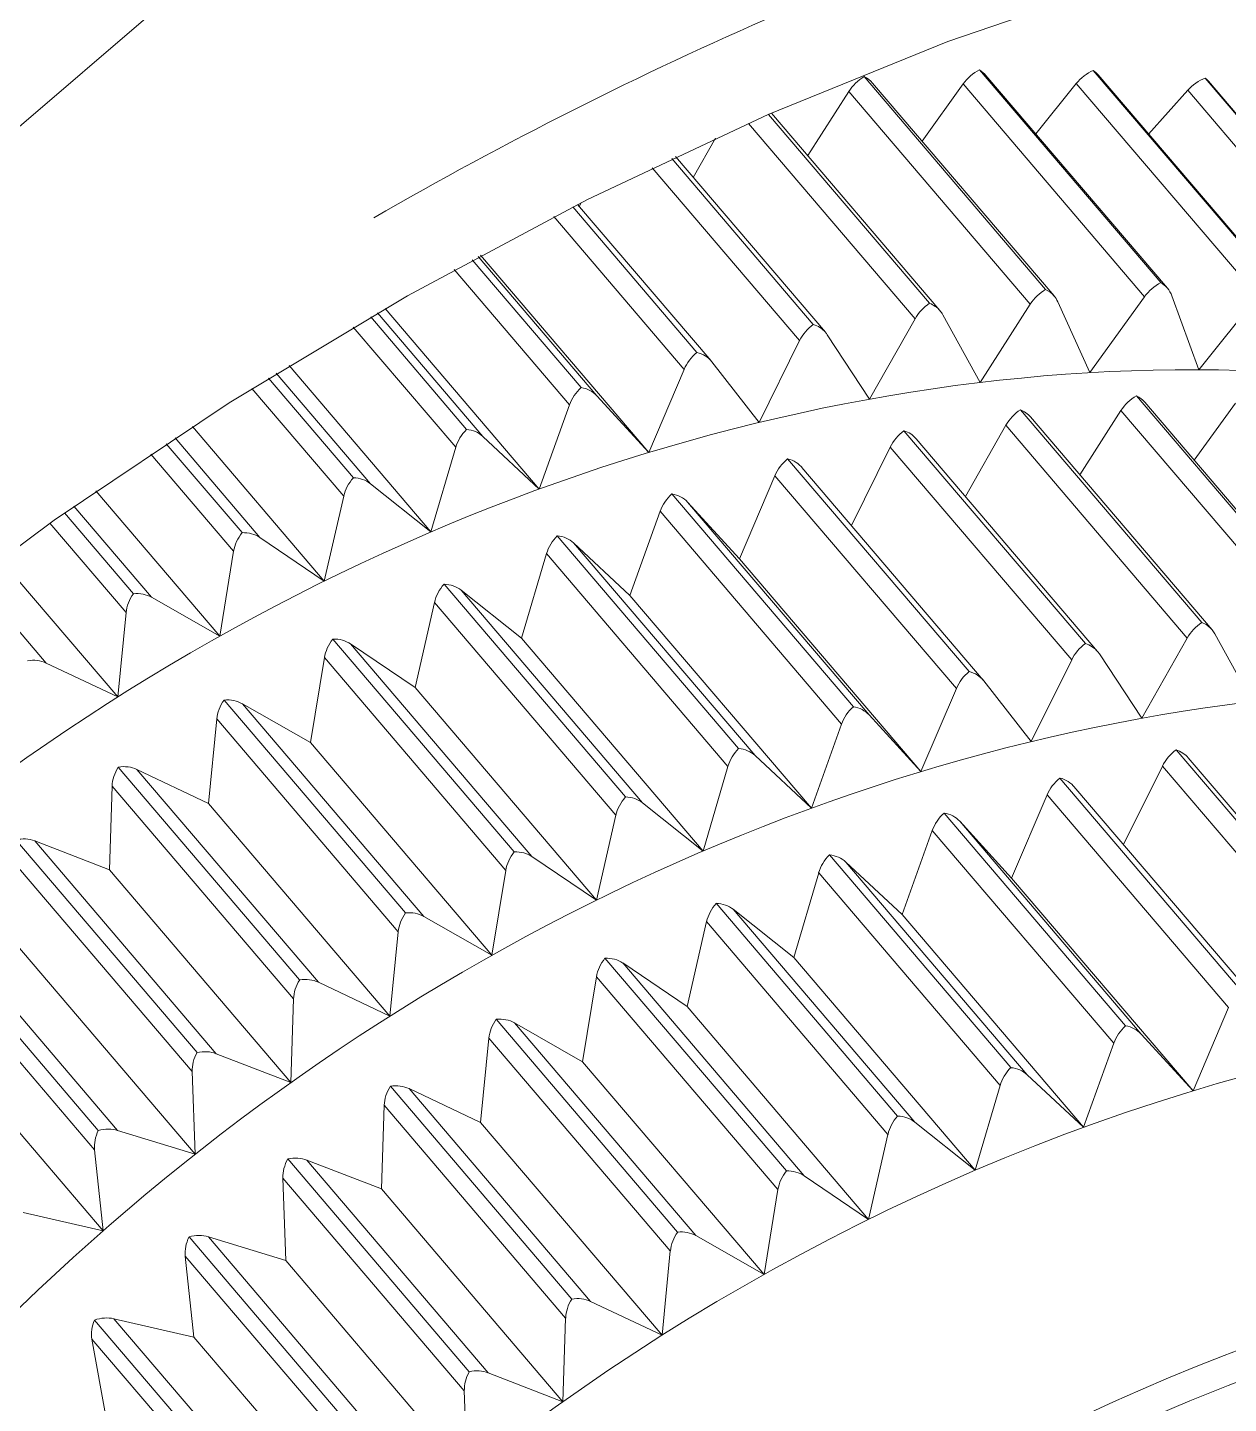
# Model space of a CAD drawing. Header units: metres. Extents: x 2999 to 3109, y 1752 to 1796.
# Drawn here: x 3012.03899 to 3012.04404, y 1761.80537 to 1761.81116 of the extents above; entities that cross this region are included whole.
import ezdxf

# ---------------------------------------------------------------- set-up
doc = ezdxf.new("R2010")
doc.units = ezdxf.units.M
doc.layers.add('PAREDES', color=7, linetype='Continuous')

msp = doc.modelspace()

# ---------------------------------------------------------------- linework, layer by layer
at = {"layer": 'PAREDES', "color": 253, "lineweight": 0}
for p, q in [((3012.000831879624, 1761.778082338262), (3012.130200038639, 1761.888907971856)), ((3012.04327262641, 1761.810057694078), (3012.042509642146, 1761.810952275432)), ((3012.043756806896, 1761.810086067722), (3012.042993868983, 1761.810980688783)), ((3012.043784505624, 1761.810063022272), (3012.04302152136, 1761.810957603625)), ((3012.04423543142, 1761.810083964041), (3012.043472493507, 1761.810978585102)), ((3012.044255955247, 1761.810065541368), (3012.043493017334, 1761.810960162429)), ((3012.044706480914, 1761.81005158219), (3012.043943463585, 1761.810946295954)), ((3012.042272122193, 1761.810620211021), (3012.042444841024, 1761.81089001145)), ((3012.043207778936, 1761.809995390388), (3012.042444841024, 1761.81089001145)), ((3012.043307771659, 1761.810030740744), (3012.042544787394, 1761.810925322098)), ((3012.042752981716, 1761.810681262284), (3012.042925897726, 1761.810921656267)), ((3012.043688835639, 1761.810027035206), (3012.042925897726, 1761.810921656267)), ((3012.043231462825, 1761.810711504349), (3012.043401564096, 1761.81092328712)), ((3012.04416450201, 1761.810028666058), (3012.043401564096, 1761.81092328712)), ((3012.043705612578, 1761.810710871549), (3012.043869966608, 1761.810894745638)), ((3012.044632904521, 1761.810000124577), (3012.043869966608, 1761.810894745638)), ((3012.044720247001, 1761.810038139665), (3012.043957309088, 1761.810932760726)), ((3012.042784730425, 1761.80999913389), (3012.042107567846, 1761.810793159251)), ((3012.042827785708, 1761.809968669751), (3012.042120061411, 1761.810798557819)), ((3012.042723443673, 1761.809933611868), (3012.042022469702, 1761.810755620195)), ((3012.041790943188, 1761.810528667762), (3012.041884079772, 1761.810693323378)), ((3012.042295210935, 1761.809910571947), (3012.041700375755, 1761.81060812024)), ((3012.042346480936, 1761.809877179486), (3012.041716636764, 1761.810615781844)), ((3012.04223772995, 1761.80984220225), (3012.041617925208, 1761.810568991641)), ((3012.041311443992, 1761.81040673788), (3012.041319048086, 1761.810422253265)), ((3012.04175252458, 1761.809721492023), (3012.041204564378, 1761.810364041119)), ((3012.041806173223, 1761.809792365158), (3012.041284089219, 1761.810404521014)), ((3012.041865883209, 1761.809756719562), (3012.041304501771, 1761.810414935436)), ((3012.041385529937, 1761.809610269141), (3012.04088595361, 1761.810196057687)), ((3012.041603636048, 1761.809371807203), (3012.040896070582, 1761.810201509865)), ((3012.041270058612, 1761.8095717851), (3012.040784730742, 1761.810140847429)), ((3012.041319471039, 1761.809644976421), (3012.040861018704, 1761.810182572785)), ((3012.043459038135, 1761.809707533593), (3012.043688835639, 1761.810027035206)), ((3012.043803569087, 1761.810030168225), (3012.043916674395, 1761.809720079267)), ((3012.043916674395, 1761.809720079267), (3012.04416450201, 1761.810028666058)), ((3012.040906262243, 1761.809439191728), (3012.040463408429, 1761.809958485927)), ((3012.041143074855, 1761.809218201683), (3012.040495123928, 1761.809977940285)), ((3012.042997057848, 1761.809666191763), (3012.043207778936, 1761.809995390388)), ((3012.043323586804, 1761.81000571252), (3012.043459038135, 1761.809707533593)), ((3012.040792086603, 1761.809393941612), (3012.040361098777, 1761.809899290679)), ((3012.040837110472, 1761.809469159878), (3012.040434189416, 1761.809941652436)), ((3012.042532527644, 1761.809596304849), (3012.042723443673, 1761.809933611868)), ((3012.042839855955, 1761.809951202681), (3012.042997057848, 1761.809666191763)), ((3012.0420673674, 1761.809498070929), (3012.04223772995, 1761.80984220225)), ((3012.04235429642, 1761.809866836785), (3012.042532527644, 1761.809596304849)), ((3012.040687630275, 1761.809037796683), (3012.040090683938, 1761.809737715542)), ((3012.041868808299, 1761.809753117439), (3012.0420673674, 1761.809498070929)), ((3012.040361210093, 1761.809265444554), (3012.040003972782, 1761.809684328458)), ((3012.040433156851, 1761.809240281817), (3012.040037019185, 1761.809704762225)), ((3012.041603636048, 1761.809371807203), (3012.04175252458, 1761.809721492023)), ((3012.040320773474, 1761.809188530294), (3012.039934721589, 1761.809641237442)), ((3012.041385529937, 1761.809610269141), (3012.041603636048, 1761.809371807203)), ((3012.044417010105, 1761.808715742632), (3012.043654072191, 1761.809610363694)), ((3012.041143074855, 1761.809218201683), (3012.041270058612, 1761.8095717851)), ((3012.04392916047, 1761.808657222152), (3012.043166222557, 1761.809551843213)), ((3012.044452234769, 1761.808688696596), (3012.04368921744, 1761.80958341036)), ((3012.04389736541, 1761.809339310838), (3012.044070327772, 1761.809579744529)), ((3012.043972215753, 1761.808626758013), (3012.043209277841, 1761.809521379074)), ((3012.043416552239, 1761.809278299283), (3012.043589271069, 1761.809548099712)), ((3012.044352288397, 1761.808653385947), (3012.043589271069, 1761.809548099712)), ((3012.039968107371, 1761.809014518663), (3012.039611267138, 1761.809432939053)), ((3012.040239136279, 1761.808831359632), (3012.039684981661, 1761.809481139549)), ((3012.040906262243, 1761.809439191728), (3012.041143074855, 1761.809218201683)), ((3012.043439640981, 1761.808568660209), (3012.042676703067, 1761.80946328127)), ((3012.042935373233, 1761.809186756024), (3012.043104935806, 1761.809486321191)), ((3012.043867873719, 1761.80859170013), (3012.043104935806, 1761.809486321191)), ((3012.039893617159, 1761.809034769997), (3012.039574644878, 1761.80940879902)), ((3012.040687630275, 1761.809037796683), (3012.040792086603, 1761.809393941612)), ((3012.042455874038, 1761.809064826142), (3012.042619175731, 1761.809394871865)), ((3012.043382159996, 1761.808500290512), (3012.042619175731, 1761.809394871865)), ((3012.043490910981, 1761.808535267748), (3012.042727973068, 1761.80942988881)), ((3012.039857920134, 1761.808956450983), (3012.039509180291, 1761.809365415685)), ((3012.042950556918, 1761.808450413712), (3012.042187665356, 1761.809345074481)), ((3012.041985081828, 1761.808924476818), (3012.042133970361, 1761.809274161638)), ((3012.042897034041, 1761.808379487582), (3012.042133970361, 1761.809274161638)), ((3012.043010266903, 1761.808414768116), (3012.04224732899, 1761.809309389178)), ((3012.039799473189, 1761.808599697664), (3012.039278977496, 1761.809209999464)), ((3012.040433156851, 1761.809240281817), (3012.040687630275, 1761.809037796683)), ((3012.039512961063, 1761.80876284181), (3012.039186411236, 1761.809145810013)), ((3012.040239136279, 1761.808831359632), (3012.040320773474, 1761.809188530294)), ((3012.042463901085, 1761.808303064683), (3012.041700963171, 1761.809197685744)), ((3012.041766975718, 1761.809162938756), (3012.041985081828, 1761.808924476818)), ((3012.042529959982, 1761.808268357403), (3012.041766975718, 1761.809162938756)), ((3012.039436258347, 1761.808777983048), (3012.039146464654, 1761.809117857723)), ((3012.041524520636, 1761.808770871299), (3012.041651550745, 1761.809124494423)), ((3012.042414488657, 1761.808229873362), (3012.041651550745, 1761.809124494423)), ((3012.039405466543, 1761.808698722642), (3012.039084985365, 1761.809074513019)), ((3012.039968107371, 1761.809014518663), (3012.040239136279, 1761.808831359632)), ((3012.041981619933, 1761.808127155437), (3012.04121868202, 1761.809021776498)), ((3012.041287708023, 1761.808991861343), (3012.041524520636, 1761.808770871299)), ((3012.042050645937, 1761.808097240282), (3012.041287708023, 1761.808991861343)), ((3012.039370534617, 1761.808343790034), (3012.038875882058, 1761.808923831004)), ((3012.039799473189, 1761.808599697664), (3012.039857920134, 1761.808956450983)), ((3012.041069076056, 1761.808590466299), (3012.041173578736, 1761.808946650935)), ((3012.041936596064, 1761.808051937172), (3012.041173578736, 1761.808946650935)), ((3012.042748066093, 1761.808029895465), (3012.041985081828, 1761.808924476818)), ((3012.039069657887, 1761.808486270221), (3012.038765648803, 1761.808842738702)), ((3012.041505593786, 1761.807923493109), (3012.040742702225, 1761.808818153878)), ((3012.039512961063, 1761.80876284181), (3012.039799473189, 1761.808599697664)), ((3012.04062058206, 1761.808384029247), (3012.040702219255, 1761.808741199909)), ((3012.04146520352, 1761.807846618556), (3012.040702219255, 1761.808741199909)), ((3012.040814648983, 1761.808792991141), (3012.041069076056, 1761.808590466299)), ((3012.041577586896, 1761.807898370079), (3012.040814648983, 1761.808792991141)), ((3012.042287504901, 1761.807876289945), (3012.041524520636, 1761.808770871299)), ((3012.039370534617, 1761.808343790034), (3012.039405466543, 1761.808698722642)), ((3012.041038000853, 1761.807692818551), (3012.04027506294, 1761.808587439612)), ((3012.040349599503, 1761.808567227986), (3012.04062058206, 1761.808384029247)), ((3012.041112537417, 1761.807672606925), (3012.040349599503, 1761.808567227986)), ((3012.041832013969, 1761.807695845238), (3012.041069076056, 1761.808590466299)), ((3012.04367695769, 1761.808254393111), (3012.043867873719, 1761.80859170013)), ((3012.043984286001, 1761.808609290943), (3012.044141487894, 1761.808324280025)), ((3012.040180965322, 1761.808152406988), (3012.040239412266, 1761.808509160307)), ((3012.041002350179, 1761.807614539245), (3012.040239412266, 1761.808509160307)), ((3012.043498680114, 1761.808524885339), (3012.04367695769, 1761.808254393111)), ((3012.039069657887, 1761.808486270221), (3012.039370534617, 1761.808343790034)), ((3012.043211876861, 1761.808156066488), (3012.043382159996, 1761.808500290512)), ((3012.043013271408, 1761.80841107329), (3012.043211876861, 1761.808156066488)), ((3012.041383519973, 1761.807489408186), (3012.04062058206, 1761.808384029247)), ((3012.042748066093, 1761.808029895465), (3012.042897034041, 1761.808379487582)), ((3012.040580688392, 1761.80743607131), (3012.039817750479, 1761.808330692371)), ((3012.039894453195, 1761.808315551133), (3012.040180965322, 1761.808152406988)), ((3012.040657391108, 1761.807420930072), (3012.039894453195, 1761.808315551133)), ((3012.039751980398, 1761.807896459649), (3012.039786912324, 1761.808251392257)), ((3012.040549896588, 1761.807356810904), (3012.039786912324, 1761.808251392257)), ((3012.042287504901, 1761.807876289945), (3012.042414488657, 1761.808229873362)), ((3012.042529959982, 1761.808268357403), (3012.042748066093, 1761.808029895465)), ((3012.04094398265, 1761.807257693224), (3012.040180965322, 1761.808152406988)), ((3012.044584150442, 1761.807226655768), (3012.043821133113, 1761.808121369532)), ((3012.040135437534, 1761.807154455753), (3012.03937245327, 1761.808049037107)), ((3012.041832013969, 1761.807695845238), (3012.041936596064, 1761.808051937172)), ((3012.042050645937, 1761.808097240282), (3012.042287504901, 1761.807876289945)), ((3012.043600304083, 1761.807722914403), (3012.043763605777, 1761.808052960127)), ((3012.04452654369, 1761.807158339066), (3012.043763605777, 1761.808052960127)), ((3012.044635341027, 1761.80719335601), (3012.043872403113, 1761.808087977071)), ((3012.039451103668, 1761.808038939836), (3012.039751980398, 1761.807896459649)), ((3012.040214041582, 1761.807144318775), (3012.039451103668, 1761.808038939836)), ((3012.044094986963, 1761.807108501974), (3012.04333204905, 1761.808003123035)), ((3012.039335408419, 1761.8076173916), (3012.039346626325, 1761.807969047134)), ((3012.040109690005, 1761.807074373078), (3012.039346626325, 1761.807969047134)), ((3012.043129511874, 1761.80758256508), (3012.043278479822, 1761.807932157197)), ((3012.044041464087, 1761.807037575844), (3012.043278479822, 1761.807932157197)), ((3012.044154696948, 1761.807072856378), (3012.043391759035, 1761.80796747744)), ((3012.040514964663, 1761.807001878296), (3012.039751980398, 1761.807896459649)), ((3012.041577586896, 1761.807898370079), (3012.041832013969, 1761.807695845238)), ((3012.041383519973, 1761.807489408186), (3012.04146520352, 1761.807846618556)), ((3012.04360833113, 1761.806961152945), (3012.042845346866, 1761.807855734299)), ((3012.043674343676, 1761.806926405957), (3012.042911405763, 1761.807821027018)), ((3012.042911405763, 1761.807821027018), (3012.043129511874, 1761.80758256508)), ((3012.042668950682, 1761.80742895956), (3012.04279598079, 1761.807782582685)), ((3012.043558872352, 1761.806887921916), (3012.04279598079, 1761.807782582685)), ((3012.039704221306, 1761.806848858432), (3012.038941283393, 1761.807743479493)), ((3012.039021378406, 1761.807738638171), (3012.039335408419, 1761.8076173916)), ((3012.039784395734, 1761.806843924406), (3012.039021378406, 1761.807738638171)), ((3012.039683511563, 1761.806768430134), (3012.038920540585, 1761.807663183606)), ((3012.041112537417, 1761.807672606925), (3012.041383519973, 1761.807489408186)), ((3012.043126049979, 1761.806785243699), (3012.042363065714, 1761.807679825052)), ((3012.043195155398, 1761.806755235841), (3012.042432138069, 1761.807649949605)), ((3012.042432138069, 1761.807649949605), (3012.042668950682, 1761.80742895956)), ((3012.040098346333, 1761.806722770538), (3012.039335408419, 1761.8076173916)), ((3012.04094398265, 1761.807257693224), (3012.041002350179, 1761.807614539245)), ((3012.042213506102, 1761.807248554561), (3012.042318088197, 1761.807604646495)), ((3012.04308102611, 1761.806710025433), (3012.042318088197, 1761.807604646495)), ((3012.043892496139, 1761.806687983727), (3012.043129511874, 1761.80758256508)), ((3012.042650023832, 1761.80658158137), (3012.041887085919, 1761.807476202432)), ((3012.039288675293, 1761.806520841237), (3012.038525691028, 1761.807415422591)), ((3012.039370108931, 1761.806521004328), (3012.038607171018, 1761.807415625389)), ((3012.040657391108, 1761.807420930072), (3012.04094398265, 1761.807257693224)), ((3012.042722016942, 1761.806556458341), (3012.041959032677, 1761.807451039695)), ((3012.041959032677, 1761.807451039695), (3012.042213506102, 1761.807248554561)), ((3012.043431888595, 1761.806534338499), (3012.042668950682, 1761.80742895956)), ((3012.040514964663, 1761.807001878296), (3012.040549896588, 1761.807356810904)), ((3012.041765012105, 1761.80704211751), (3012.041846649301, 1761.807399288171)), ((3012.042609633565, 1761.806504706818), (3012.041846649301, 1761.807399288171)), ((3012.039273155677, 1761.806440358559), (3012.038510217764, 1761.807334979621)), ((3012.039695908792, 1761.806421574319), (3012.038932970878, 1761.807316195381)), ((3012.042182510314, 1761.80635081411), (3012.041419492986, 1761.807245527874)), ((3012.042976444015, 1761.8063539335), (3012.042213506102, 1761.807248554561)), ((3012.04225692111, 1761.806330655479), (3012.041494029549, 1761.807225316248)), ((3012.041494029549, 1761.807225316248), (3012.041765012105, 1761.80704211751)), ((3012.040214041582, 1761.807144318775), (3012.040514964663, 1761.807001878296)), ((3012.041325474782, 1761.806810402547), (3012.041383842311, 1761.807167248568)), ((3012.042146780225, 1761.806272627507), (3012.041383842311, 1761.807167248568)), ((3012.040098346333, 1761.806722770538), (3012.040109690005, 1761.807074373078)), ((3012.042528029434, 1761.806147403746), (3012.041765012105, 1761.80704211751)), ((3012.043892496139, 1761.806687983727), (3012.044041464087, 1761.807037575844)), ((3012.039309227987, 1761.806099639703), (3012.038546243723, 1761.806994221056)), ((3012.041725118438, 1761.806094159572), (3012.040962180525, 1761.806988780633)), ((3012.041801821154, 1761.806079018334), (3012.041038883241, 1761.806973639395)), ((3012.041038883241, 1761.806973639395), (3012.041325474782, 1761.806810402547)), ((3012.040896410444, 1761.806554547911), (3012.040931342369, 1761.806909480519)), ((3012.041694280282, 1761.806014859458), (3012.040931342369, 1761.806909480519)), ((3012.043431888595, 1761.806534338499), (3012.043558872352, 1761.806887921916)), ((3012.043674343676, 1761.806926405957), (3012.043892496139, 1761.806687983727)), ((3012.039784395734, 1761.806843924406), (3012.040098346333, 1761.806722770538)), ((3012.042088412696, 1761.805915781485), (3012.041325474782, 1761.806810402547)), ((3012.039695908792, 1761.806421574319), (3012.039683511563, 1761.806768430134)), ((3012.043195155398, 1761.806755235841), (3012.043431888595, 1761.806534338499)), ((3012.041279946995, 1761.805812451312), (3012.040516883315, 1761.806707125369)), ((3012.041358471627, 1761.805802407037), (3012.040595533714, 1761.806697028099)), ((3012.040595533714, 1761.806697028099), (3012.040896410444, 1761.806554547911)), ((3012.042976444015, 1761.8063539335), (3012.04308102611, 1761.806710025433)), ((3012.040479838465, 1761.806275479862), (3012.040491135786, 1761.806627042693)), ((3012.041254120051, 1761.80573246134), (3012.040491135786, 1761.806627042693)), ((3012.041659348357, 1761.80565992685), (3012.040896410444, 1761.806554547911)), ((3012.042722016942, 1761.806556458341), (3012.042976444015, 1761.8063539335)), ((3012.039370108931, 1761.806521004328), (3012.039695908792, 1761.806421574319)), ((3012.042528029434, 1761.806147403746), (3012.042609633565, 1761.806504706818)), ((3012.039309227987, 1761.806099639703), (3012.039273155677, 1761.806440358559)), ((3012.040848651352, 1761.805506946694), (3012.040085713438, 1761.806401567755)), ((3012.04092882578, 1761.805502012669), (3012.040165887867, 1761.80639663373)), ((3012.040165887867, 1761.80639663373), (3012.040479838465, 1761.806275479862)), ((3012.040827941608, 1761.805426518396), (3012.040065003695, 1761.806321139458)), ((3012.040077400924, 1761.805974283642), (3012.040065003695, 1761.806321139458)), ((3012.04225692111, 1761.806330655479), (3012.042528029434, 1761.806147403746)), ((3012.041242855794, 1761.805380766098), (3012.040479838465, 1761.806275479862)), ((3012.042088412696, 1761.805915781485), (3012.042146780225, 1761.806272627507)), ((3012.038972929236, 1761.806176895318), (3012.039309227987, 1761.806099639703)), ((3012.041801821154, 1761.806079018334), (3012.042088412696, 1761.805915781485)), ((3012.040433138402, 1761.805178797088), (3012.039670121074, 1761.806073510852)), ((3012.040514538976, 1761.80517909259), (3012.039751601063, 1761.806073713651)), ((3012.039751601063, 1761.806073713651), (3012.040077400924, 1761.805974283642)), ((3012.040417665138, 1761.805098354119), (3012.039654647809, 1761.805993067883)), ((3012.039690673768, 1761.805652309318), (3012.039654647809, 1761.805993067883)), ((3012.040840338837, 1761.805079662581), (3012.040077400924, 1761.805974283642)), ((3012.041659348357, 1761.80565992685), (3012.041694280282, 1761.806014859458)), ((3012.041358471627, 1761.805802407037), (3012.041659348357, 1761.80565992685)), ((3012.041242855794, 1761.805380766098), (3012.041254120051, 1761.80573246134)), ((3012.040035043736, 1761.804829564387), (3012.039272105823, 1761.805724185448)), ((3012.040117359282, 1761.80483498358), (3012.039354421369, 1761.805729604641)), ((3012.039354421369, 1761.805729604641), (3012.039690673768, 1761.805652309318)), ((3012.040024787173, 1761.804749411274), (3012.03926184926, 1761.805644032336)), ((3012.039321358712, 1761.805310853959), (3012.03926184926, 1761.805644032336)), ((3012.040453658033, 1761.804757727965), (3012.039690673768, 1761.805652309318)), ((3012.04092882578, 1761.805502012669), (3012.041242855794, 1761.805380766098)), ((3012.040840338837, 1761.805079662581), (3012.040827941608, 1761.805426518396))]:
    msp.add_line(p, q, dxfattribs=at)
msp.add_lwpolyline([(3012.032865465327, 1761.800861079763), (3012.032999820726, 1761.801300060185), (3012.033153412296, 1761.801732534429), (3012.033339178544, 1761.80219321465), (3012.033543419256, 1761.802645932483), (3012.03389633293, 1761.803337885796), (3012.034302241765, 1761.804035054478), (3012.034758826957, 1761.804730951485), (3012.035263458533, 1761.805418983939), (3012.035813056598, 1761.806093459413), (3012.036404177245, 1761.806749016585), (3012.037033012555, 1761.807380625237), (3012.037695436941, 1761.807983625961), (3012.038387099862, 1761.808553809576), (3012.039103286761, 1761.809087298006), (3012.039838806586, 1761.809580769391), (3012.040588355808, 1761.810031126984), (3012.041346154404, 1761.810435830254), (3012.042106045046, 1761.810792497659), (3012.042861486622, 1761.811099383286), (3012.043605527649, 1761.811355032618)], dxfattribs=at)
for centre, radius, start, end in [((3010.970527799075, 1762.908031058607), 1.466147559632665, 301.4662384121358, 319.7050643108328), ((3111.831710831227, 1645.171900464966), 153.5083563845369, 130.5044300701699, 130.5682091427031), ((3103.501619721041, 1654.8958702153), 140.6997006626653, 130.497354821136, 130.5667228412183), ((3012.048823677152, 1761.795855457484), 0.01674842199991173, 106.96600260167, 120.010420822324)]:
    msp.add_arc(centre, radius, start, end, dxfattribs=at)
for centre, major_axis, ratio, start_param, end_param in [((3009.143085672198, 1765.041227319452), (-2.768294905619666, 3.231465536757614), 0.5783642864339333, 3.047316074371338, 3.235869169235229), ((3012.042566330724, 1761.810834316599), (0.0001217253010711734, 0.0001037960305268887), 0.8089340472728174, 1.360098481178284, 1.930151462554932), ((3012.042423062093, 1761.810821526067), (0.0001217253010711734, 0.0001037960305268887), 0.8089340472728174, 1.978152255333043e-07, 0.3416952788829803), ((3012.043041685279, 1761.810857701117), (0.0001217253010711734, 0.0001037960305268887), 0.8089340472728174, 1.295984387397766, 1.866037368774414), ((3012.042899796059, 1761.810853807594), (0.0001217253010711734, 0.0001037960305268887), 0.8089340472728174, 9.38590892474167e-05, 0.2775811553001404), ((3012.04351122585, 1761.810851190947), (0.0001217253010711734, 0.0001037960305268887), 0.8089340472728174, 1.231870293617249, 1.801923274993896), ((3012.043371325097, 1761.810856233988), (0.0001217253010711734, 0.0001037960305268887), 0.8089340472728174, 6.283185005187988, 6.496652126312256), ((3012.043973012781, 1761.810814892543), (0.0001217253010711734, 0.0001037960305268887), 0.8089340472728174, 1.167756080627441, 1.737809062004089), ((3012.043835583787, 1761.810828964695), (0.0001217253010711734, 0.0001037960305268887), 0.8089340472728174, 4.626121517503634e-05, 0.1493528783321381), ((3012.043804623193, 1761.809963080055), (0.0001217253010711734, 0.0001037960305268887), 0.8089340472728174, 1.295984387397766, 1.866037368774414), ((3012.043662733972, 1761.809959186533), (0.0001217253010711734, 0.0001037960305268887), 0.8089340472728174, 9.38590892474167e-05, 0.2775811553001404), ((3012.043329268637, 1761.809939695537), (0.0001217253010711734, 0.0001037960305268887), 0.8089340472728174, 1.360098481178284, 1.930151462554932), ((3012.043186000007, 1761.809926905006), (0.0001217253010711734, 0.0001037960305268887), 0.8089340472728174, 1.978152255333043e-07, 0.3416952788829803), ((3012.043186000007, 1761.809926905006), (0.0001217253010711734, 0.0001037960305268887), 0.8089340472728174, 6.054827690124512, 6.283185482025146), ((3012.043662733972, 1761.809959186533), (0.0001217253010711734, 0.0001037960305268887), 0.8089340472728174, 5.990713596343994, 6.283278942108154), ((3012.042388673823, 1761.802699347173), (0.005972797101564249, 0.0050937222497857), 0.8089340818482185, 0.5219685435295105, 2.178149700164795), ((3012.042850099388, 1761.809886521707), (0.0001217253010711734, 0.0001037960305268887), 0.8089340472728174, 1.424212694168091, 1.994265675544739), ((3012.042706014056, 1761.809864834013), (0.0001217253010711734, 0.0001037960305268887), 0.8089340472728174, 6.283041477203369, 6.688994884490967), ((3012.042706014056, 1761.809864834013), (0.0001217253010711734, 0.0001037960305268887), 0.8089340472728174, 6.118941783905029, 6.283041477203369), ((3012.042368955909, 1761.809803849344), (0.0001217253010711734, 0.0001037960305268887), 0.8089340472728174, 1.488326787948608, 2.058379888534546), ((3012.042224755634, 1761.809773383456), (0.0001217253010711734, 0.0001037960305268887), 0.8089340472728174, 6.283185005187988, 6.753108978271484), ((3012.042224755634, 1761.809773383456), (0.0001217253010711734, 0.0001037960305268887), 0.8089340472728174, 6.183055877685547, 6.283185005187988), ((3012.041887897131, 1761.809691995648), (0.0001217253010711734, 0.0001037960305268887), 0.8089340472728174, 1.552440881729126, 2.122493982315063), ((3012.041744111556, 1761.809652883824), (0.0001217253010711734, 0.0001037960305268887), 0.8089340472728174, 6.247169971466064, 6.817223072052002), ((3012.04140894892, 1761.809551410233), (0.0001217253010711734, 0.0001037960305268887), 0.8089340472728174, 1.616555094718933, 2.186608076095581), ((3012.041266107688, 1761.809503784728), (0.0001217253010711734, 0.0001037960305268887), 0.8089340472728174, 0.02809882536530495, 0.5981518030166626), ((3012.043710714418, 1761.809492365153), (0.0001217253010711734, 0.0001037960305268887), 0.8089340472728174, 1.360098481178284, 1.930151462554932), ((3012.043567492139, 1761.809479614329), (0.0001217253010711734, 0.0001037960305268887), 0.8089340472728174, 1.978154955395439e-07, 0.3416952788829803), ((3012.043231545169, 1761.809439191322), (0.0001217253010711734, 0.0001037960305268887), 0.8089340472728174, 1.424212694168091, 1.994265675544739), ((3012.043087506188, 1761.809417543336), (0.0001217253010711734, 0.0001037960305268887), 0.8089340472728174, 6.283041477203369, 6.688994884490967), ((3012.040934011376, 1761.809382595703), (0.0001217253010711734, 0.0001037960305268887), 0.8089340472728174, 1.680669188499451, 2.250722169876099), ((3012.040792783184, 1761.809326707898), (0.0001217253010711734, 0.0001037960305268887), 0.8089340472728174, 0.09221296012401581, 0.662265956401825), ((3012.04275040169, 1761.809356518959), (0.0001217253010711734, 0.0001037960305268887), 0.8089340472728174, 1.488326787948608, 2.058379888534546), ((3012.042606247767, 1761.809326092779), (0.0001217253010711734, 0.0001037960305268887), 0.8089340472728174, 6.283185005187988, 6.753108978271484), ((3012.042269342911, 1761.809244665264), (0.0001217253010711734, 0.0001037960305268887), 0.8089340472728174, 1.552440881729126, 2.122493982315063), ((3012.042125557337, 1761.809205553439), (0.0001217253010711734, 0.0001037960305268887), 0.8089340472728174, 6.247169971466064, 6.817223072052002), ((3012.040465011175, 1761.809186398902), (0.0001217253010711734, 0.0001037960305268887), 0.8089340472728174, 1.744783282279968, 2.314836263656616), ((3012.040325972017, 1761.809122420762), (0.0001217253010711734, 0.0001037960305268887), 0.8089340472728174, 0.156327098608017, 0.7263801097869873), ((3012.0417903947, 1761.809104079848), (0.0001217253010711734, 0.0001037960305268887), 0.8089340472728174, 1.616555094718933, 2.186608076095581), ((3012.04164759982, 1761.809056494051), (0.0001217253010711734, 0.0001037960305268887), 0.8089340472728174, 0.02809882536530495, 0.5981518030166626), ((3012.040003908055, 1761.808963534263), (0.0001217253010711734, 0.0001037960305268887), 0.8089340472728174, 1.808897495269775, 2.378950357437134), ((3012.03986760086, 1761.808891770163), (0.0001217253010711734, 0.0001037960305268887), 0.8089340472728174, 0.2204412370920181, 0.7904942631721497), ((3012.041315503508, 1761.808935305026), (0.0001217253010711734, 0.0001037960305268887), 0.8089340472728174, 1.680669188499451, 2.250722169876099), ((3012.041174228965, 1761.808879377514), (0.0001217253010711734, 0.0001037960305268887), 0.8089340472728174, 0.09221296012401581, 0.662265956401825), ((3012.040846456956, 1761.808739068517), (0.0001217253010711734, 0.0001037960305268887), 0.8089340472728174, 1.744783282279968, 2.314836263656616), ((3012.040707417798, 1761.808675090378), (0.0001217253010711734, 0.0001037960305268887), 0.8089340472728174, 0.156327098608017, 0.7263801097869873), ((3012.039552675043, 1761.808714888336), (0.0001217253010711734, 0.0001037960305268887), 0.8089340472728174, 1.873011589050293, 2.44306468963623), ((3012.039419642741, 1761.808635642651), (0.0001217253010711734, 0.0001037960305268887), 0.8089340472728174, 0.2845553755760193, 0.8546083569526672), ((3012.043533103869, 1761.801357435435), (0.005972797101564249, 0.0050937222497857), 0.8089340818482185, 0.5219685435295105, 2.178149700164795), ((3012.043994483083, 1761.808544570261), (0.0001217253010711734, 0.0001037960305268887), 0.8089340472728174, 1.424212694168091, 1.994265675544739), ((3012.043850444101, 1761.808522922275), (0.0001217253010711734, 0.0001037960305268887), 0.8089340472728174, 6.283041477203369, 6.688994884490967), ((3012.043850444101, 1761.808522922275), (0.0001217253010711734, 0.0001037960305268887), 0.8089340472728174, 6.118941783905029, 6.283041477203369), ((3012.040385400187, 1761.808516243586), (0.0001217253010711734, 0.0001037960305268887), 0.8089340472728174, 1.808897495269775, 2.378950357437134), ((3012.040249172408, 1761.808444386783), (0.0001217253010711734, 0.0001037960305268887), 0.8089340472728174, 0.2204412370920181, 0.7904942631721497), ((3012.043513385955, 1761.808461937605), (0.0001217253010711734, 0.0001037960305268887), 0.8089340472728174, 1.488326787948608, 2.058379888534546), ((3012.04336918568, 1761.808431471718), (0.0001217253010711734, 0.0001037960305268887), 0.8089340472728174, 6.283185005187988, 6.753108978271484), ((3012.04336918568, 1761.808431471718), (0.0001217253010711734, 0.0001037960305268887), 0.8089340472728174, 6.183055877685547, 6.283185005187988), ((3012.038983911853, 1761.808355110184), (0.0001217253010711734, 0.0001037960305268887), 0.8089340472728174, 0.3486694991588593, 0.9187225103378296), ((3012.043032327176, 1761.80835008391), (0.0001217253010711734, 0.0001037960305268887), 0.8089340472728174, 1.552440881729126, 2.122493982315063), ((3012.042888541602, 1761.808310972086), (0.0001217253010711734, 0.0001037960305268887), 0.8089340472728174, 6.247169971466064, 6.817223072052002), ((3012.039801088521, 1761.808188312267), (0.0001217253010711734, 0.0001037960305268887), 0.8089340472728174, 0.2845553755760193, 0.8546083569526672), ((3012.039934167175, 1761.808267597659), (0.0001217253010711734, 0.0001037960305268887), 0.8089340472728174, 1.873011589050293, 2.44306468963623), ((3012.042553332614, 1761.808209458787), (0.0001217253010711734, 0.0001037960305268887), 0.8089340472728174, 1.616555094718933, 2.186608076095581), ((3012.042410537733, 1761.80816187299), (0.0001217253010711734, 0.0001037960305268887), 0.8089340472728174, 0.02809882536530495, 0.5981518030166626), ((3012.042078441422, 1761.808040683965), (0.0001217253010711734, 0.0001037960305268887), 0.8089340472728174, 1.680669188499451, 2.250722169876099), ((3012.04193721323, 1761.80798479616), (0.0001217253010711734, 0.0001037960305268887), 0.8089340472728174, 0.09221296012401581, 0.662265956401825), ((3012.043894831736, 1761.808014607221), (0.0001217253010711734, 0.0001037960305268887), 0.8089340472728174, 1.488326787948608, 2.058379888534546), ((3012.043750631461, 1761.807984141333), (0.0001217253010711734, 0.0001037960305268887), 0.8089340472728174, 6.283185005187988, 6.753108978271484), ((3012.039494492697, 1761.807994295397), (0.0001217253010711734, 0.0001037960305268887), 0.8089340472728174, 1.937125682830811, 2.507178783416748), ((3012.039365357634, 1761.807907779799), (0.0001217253010711734, 0.0001037960305268887), 0.8089340472728174, 0.3486694991588593, 0.9187225103378296), ((3012.043413772957, 1761.807902753526), (0.0001217253010711734, 0.0001037960305268887), 0.8089340472728174, 1.552440881729126, 2.122493982315063), ((3012.043269987383, 1761.807863641701), (0.0001217253010711734, 0.0001037960305268887), 0.8089340472728174, 6.247169971466064, 6.817223072052002), ((3012.041609441221, 1761.807844487164), (0.0001217253010711734, 0.0001037960305268887), 0.8089340472728174, 1.744783282279968, 2.314836263656616), ((3012.041470402062, 1761.807780509024), (0.0001217253010711734, 0.0001037960305268887), 0.8089340472728174, 0.156327098608017, 0.7263801097869873), ((3012.042934824746, 1761.80776216811), (0.0001217253010711734, 0.0001037960305268887), 0.8089340472728174, 1.616555094718933, 2.186608076095581), ((3012.042792029866, 1761.807714582313), (0.0001217253010711734, 0.0001037960305268887), 0.8089340472728174, 0.02809882536530495, 0.5981518030166626), ((3012.038943588757, 1761.807604007036), (0.0001217253010711734, 0.0001037960305268887), 0.8089340472728174, 0.4127836525440216, 0.9828366637229919), ((3012.041148338101, 1761.807621622524), (0.0001217253010711734, 0.0001037960305268887), 0.8089340472728174, 1.808897495269775, 2.378950357437134), ((3012.041012110321, 1761.807549765722), (0.0001217253010711734, 0.0001037960305268887), 0.8089340472728174, 0.2204412370920181, 0.7904942631721497), ((3012.042459887203, 1761.80759335358), (0.0001217253010711734, 0.0001037960305268887), 0.8089340472728174, 1.680669188499451, 2.250722169876099), ((3012.042318659011, 1761.807537465776), (0.0001217253010711734, 0.0001037960305268887), 0.8089340472728174, 0.09221296012401581, 0.662265956401825), ((3012.044677533914, 1761.800015523697), (0.005972797101564249, 0.0050937222497857), 0.8089340818482185, 4.205712230032077e-06, 2.229350805282593), ((3012.041990887002, 1761.807397156779), (0.0001217253010711734, 0.0001037960305268887), 0.8089340472728174, 1.744783282279968, 2.314836263656616), ((3012.041851847843, 1761.80733317864), (0.0001217253010711734, 0.0001037960305268887), 0.8089340472728174, 0.156327098608017, 0.7263801097869873), ((3012.040697105088, 1761.807372976598), (0.0001217253010711734, 0.0001037960305268887), 0.8089340472728174, 1.873011589050293, 2.44306468963623), ((3012.040564152202, 1761.80729363821), (0.0001217253010711734, 0.0001037960305268887), 0.8089340472728174, 0.2845553755760193, 0.8546083569526672), ((3012.041529830233, 1761.807174331848), (0.0001217253010711734, 0.0001037960305268887), 0.8089340472728174, 1.808897495269775, 2.378950357437134), ((3012.041393556102, 1761.807102435337), (0.0001217253010711734, 0.0001037960305268887), 0.8089340472728174, 0.2204412370920181, 0.7904942631721497), ((3012.040257510026, 1761.807099581633), (0.0001217253010711734, 0.0001037960305268887), 0.8089340472728174, 1.937125682830811, 2.507178783416748), ((3012.040128374962, 1761.807013066035), (0.0001217253010711734, 0.0001037960305268887), 0.8089340472728174, 0.3486694991588593, 0.9187225103378296), ((3012.041078550869, 1761.806925646213), (0.0001217253010711734, 0.0001037960305268887), 0.8089340472728174, 1.873011589050293, 2.44306468963623), ((3012.040945597982, 1761.806846307826), (0.0001217253010711734, 0.0001037960305268887), 0.8089340472728174, 0.2845553755760193, 0.8546083569526672), ((3012.043697762659, 1761.806867547049), (0.0001217253010711734, 0.0001037960305268887), 0.8089340472728174, 1.616555094718933, 2.186608076095581), ((3012.043555047194, 1761.806819868549), (0.0001217253010711734, 0.0001037960305268887), 0.8089340472728174, 0.02809882536530495, 0.5981518030166626), ((3012.039831334045, 1761.806802641996), (0.0001217253010711734, 0.0001037960305268887), 0.8089340472728174, 2.001239776611328, 2.571292877197266), ((3012.039706606085, 1761.806709293272), (0.0001217253010711734, 0.0001037960305268887), 0.8089340472728174, 0.4127836525440216, 0.9828366637229919), ((3012.043222825116, 1761.806698732519), (0.0001217253010711734, 0.0001037960305268887), 0.8089340472728174, 1.680669188499451, 2.250722169876099), ((3012.043081722691, 1761.806642791719), (0.0001217253010711734, 0.0001037960305268887), 0.8089340472728174, 0.09221296012401581, 0.662265956401825), ((3012.045440471828, 1761.799120902636), (0.005858627080862386, 0.004996398590360712), 0.8089340707589203, 0.07397518306970596, 3.061085939407349), ((3012.040639002159, 1761.806652290956), (0.0001217253010711734, 0.0001037960305268887), 0.8089340472728174, 1.937125682830811, 2.507178783416748), ((3012.040509867095, 1761.806565775358), (0.0001217253010711734, 0.0001037960305268887), 0.8089340472728174, 0.3486694991588593, 0.9187225103378296), ((3012.045440471828, 1761.799120902636), (0.005972797101564249, 0.0050937222497857), 0.8089340818482185, 6.283098220825195, 9.424691200256348), ((3012.042753871266, 1761.806502575426), (0.0001217253010711734, 0.0001037960305268887), 0.8089340472728174, 1.744783282279968, 2.314836263656616), ((3012.042614832108, 1761.806438597286), (0.0001217253010711734, 0.0001037960305268887), 0.8089340472728174, 0.156327098608017, 0.7263801097869873), ((3012.039420404628, 1761.806483401764), (0.0001217253010711734, 0.0001037960305268887), 0.8089340472728174, 2.065354108810425, 2.635406970977783), ((3012.039300500935, 1761.806383577283), (0.0001217253010711734, 0.0001037960305268887), 0.8089340472728174, 0.4768977761268616, 1.046950817108154), ((3012.040212826178, 1761.80635535132), (0.0001217253010711734, 0.0001037960305268887), 0.8089340472728174, 2.001239776611328, 2.571292877197266), ((3012.040088098218, 1761.806262002595), (0.0001217253010711734, 0.0001037960305268887), 0.8089340472728174, 0.4127836525440216, 0.9828366637229919), ((3012.042292768146, 1761.806279710787), (0.0001217253010711734, 0.0001037960305268887), 0.8089340472728174, 1.808897495269775, 2.378950357437134), ((3012.042156540367, 1761.806207853984), (0.0001217253010711734, 0.0001037960305268887), 0.8089340472728174, 0.2204412370920181, 0.7904942631721497), ((3012.039681993067, 1761.805936286606), (0.0001217253010711734, 0.0001037960305268887), 0.8089340472728174, 0.4768977761268616, 1.046950817108154), ((3012.041841535134, 1761.80603106486), (0.0001217253010711734, 0.0001037960305268887), 0.8089340472728174, 1.873011589050293, 2.44306468963623), ((3012.041708535896, 1761.805951686764), (0.0001217253010711734, 0.0001037960305268887), 0.8089340472728174, 0.2845553755760193, 0.8546083569526672), ((3012.039801850409, 1761.806036071379), (0.0001217253010711734, 0.0001037960305268887), 0.8089340472728174, 2.065354108810425, 2.635406970977783), ((3012.041401940072, 1761.805757669895), (0.0001217253010711734, 0.0001037960305268887), 0.8089340472728174, 1.937125682830811, 2.507178783416748), ((3012.041272805008, 1761.805671154297), (0.0001217253010711734, 0.0001037960305268887), 0.8089340472728174, 0.3486694991588593, 0.9187225103378296), ((3012.039293332773, 1761.805589831758), (0.0001217253010711734, 0.0001037960305268887), 0.8089340472728174, 0.5410119295120239, 1.111064910888672), ((3012.039407855983, 1761.805695655502), (0.0001217253010711734, 0.0001037960305268887), 0.8089340472728174, 2.129468202590942, 2.699521064758301), ((3012.040975764091, 1761.805460730258), (0.0001217253010711734, 0.0001037960305268887), 0.8089340472728174, 2.001239776611328, 2.571292877197266), ((3012.040851036131, 1761.805367381534), (0.0001217253010711734, 0.0001037960305268887), 0.8089340472728174, 0.4127836525440216, 0.9828366637229919)]:
    msp.add_ellipse(centre, major_axis=major_axis, ratio=ratio, start_param=start_param, end_param=end_param, dxfattribs=at)

doc.saveas('drawing.dxf')
